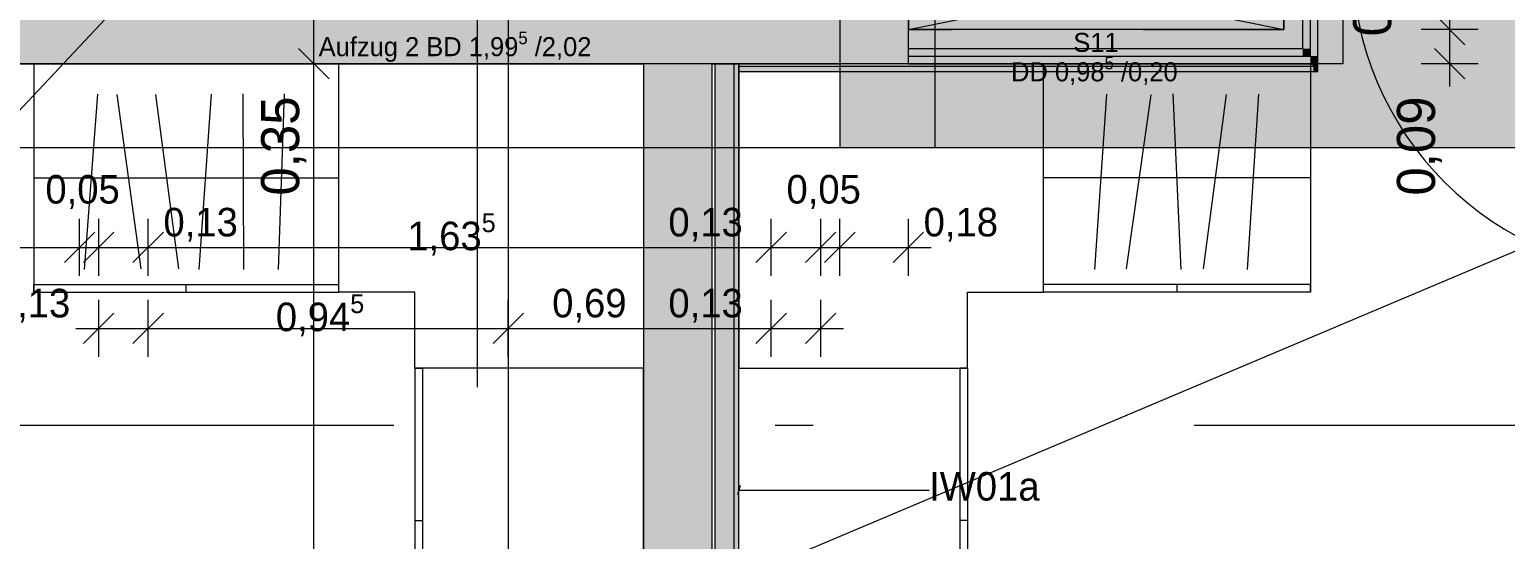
# Model space of a CAD drawing. Header units: metres. Extents: x -3.9 to 83, y -38 to 6.2.
# Drawn here: x 7.743 to 11.617, y -27.3 to -25.96 of the extents above; entities that cross this region are included whole.
import ezdxf

# ---------------------------------------------------------------- set-up
doc = ezdxf.new("R2010")
doc.units = ezdxf.units.M
doc.header["$MEASUREMENT"] = 0
for name, pattern in [('Achse', [0.004, 0.002, -0.001, 0, -0.001]), ('Schnittlinie', [0.006, 0.003, -0.0015, 0, -0.0015]), ('Strichlinie eng', [0.002, 0.0015, -0.0005])]:
    doc.linetypes.add(name, pattern=pattern)
for name, color, linetype in [('0._EG PP_2_000 Achsraster', 7, 'Continuous'), ('0._EG PP_2_120 Wand Innen tragend', 7, 'Continuous'), ('0._EG PP_2_130 Wand Innen', 7, 'Continuous'), ('0._EG PP_2_170 Schachtwände', 7, 'Continuous'), ('0._EG PP_2_210 Decke', 7, 'Continuous'), ('0._EG PP_2_220 Bodenaufbau', 7, 'Continuous'), ('0._EG PP_2_270 Deckendurchbruchsymbol', 7, 'Continuous'), ('0._EG PP_2_510 Möblierung', 7, 'Continuous'), ('0._EG PP_2_851 Marker Schnitt', 7, 'Continuous'), ('0._EG PP_2_915 Allgemein Beschriftung.x', 7, 'Continuous'), ('0._EG PP_2_950 Polierplan Bemaßung', 7, 'Continuous')]:
    doc.layers.add(name, color=color, linetype=linetype)
doc.styles.add('ERSTELLTER_STIL_2', font='')
doc.styles.get('ERSTELLTER_STIL_2').set_extended_font_data('Eurostile')

msp = doc.modelspace()

# ---------------------------------------------------------------- hatches: boundary and pattern name
at = {"layer": '0._EG PP_2_120 Wand Innen tragend', "linetype": 'Continuous', "lineweight": 13, "true_color": 0x3f7f02}
for points in [[(7.875, -25.87), (7.695, -26.05), (7.875, -26.05)], [(7.695, -25.87), (7.695, -26.05), (7.875, -25.87)], [(9.87, -25.87), (7.875, -25.87), (7.875, -26.05), (9.87, -26.05)], [(9.87, -26.05), (10.05, -26.05), (9.87, -25.87)], [(9.87, -25.87), (10.05, -26.05), (10.05, -25.87)], [(9.535, -30.7), (9.535, -26.05), (9.355, -26.05), (9.355, -30.7)]]:
    msp.add_hatch(color=76, dxfattribs=at).paths.add_polyline_path(points)
at = {"layer": '0._EG PP_2_120 Wand Innen tragend', "linetype": 'Continuous', "lineweight": 13, "true_color": 0xffaa00}
msp.add_hatch(color=40, dxfattribs=at).paths.add_polyline_path([(9.5925, -30.7), (9.5925, -26.05), (9.5425, -26.05), (9.5425, -30.7)])
at = {"layer": '0._EG PP_2_120 Wand Innen tragend', "linetype": 'Continuous', "lineweight": 13, "true_color": 0xfb02fe}
msp.add_hatch(color=6, dxfattribs=at).paths.add_polyline_path([(9.605, -30.7), (9.605, -26.05), (9.5925, -26.05), (9.5925, -30.7)])
at = {"layer": '0._EG PP_2_130 Wand Innen', "linetype": 'Continuous', "lineweight": 13, "true_color": 0xffaa00}
for points in [[(11.035, -25.96), (10.05, -25.96), (10.05, -26.01), (11.035, -26.01)], [(11.035, -25.96), (11.085, -26.01), (11.085, -25.96)], [(11.035, -26.01), (11.085, -26.01), (11.035, -25.96)]]:
    msp.add_hatch(color=40, dxfattribs=at).paths.add_polyline_path(points)
at = {"layer": '0._EG PP_2_130 Wand Innen', "linetype": 'Continuous', "lineweight": 13, "true_color": 0xfb02fe}
for points in [[(11.085, -26.01), (10.05, -26.01), (10.05, -26.03), (11.085, -26.03)], [(11.105, -26.03), (10.05, -26.03), (10.05, -26.05), (11.105, -26.05)], [(11.085, -26.01), (11.105, -26.03), (11.105, -26.01)], [(11.085, -26.03), (11.105, -26.03), (11.085, -26.01)], [(11.105, -26.03), (11.125, -26.05), (11.125, -26.03)], [(11.105, -26.05), (11.125, -26.05), (11.105, -26.03)], [(11.1125, -26.0575), (9.605, -26.0575), (9.605, -26.07), (11.1125, -26.07)], [(11.125, -26.0575), (11.125, -26.05), (11.1125, -26.05), (11.1125, -26.0575)], [(11.1125, -26.0575), (11.125, -26.07), (11.125, -26.0575)], [(11.1125, -26.07), (11.125, -26.07), (11.1125, -26.0575)]]:
    msp.add_hatch(color=6, dxfattribs=at).paths.add_polyline_path(points)
at = {"layer": '0._EG PP_2_170 Schachtwände', "linetype": 'Continuous', "lineweight": 13, "true_color": 0xffaa00}
msp.add_hatch(color=40, dxfattribs=at).paths.add_polyline_path([(11.085, -25.96), (11.085, -25.69), (11.035, -25.69), (11.035, -25.96)])
at = {"layer": '0._EG PP_2_170 Schachtwände', "linetype": 'Continuous', "lineweight": 13, "true_color": 0xfb02fe}
for points in [[(11.105, -26.01), (11.105, -25.69), (11.085, -25.69), (11.085, -26.01)], [(11.125, -26.03), (11.125, -25.69), (11.105, -25.69), (11.105, -26.03)]]:
    msp.add_hatch(color=6, dxfattribs=at).paths.add_polyline_path(points)
at = {"layer": '0._EG PP_2_210 Decke', "linetype": 'Continuous', "lineweight": 0, "true_color": 0x060c00}
msp.add_hatch(color=98, dxfattribs=at).paths.add_polyline_path([(12.865, -23.92), (9.87, -23.92), (9.87, -26.27), (15.211, -26.27), (14.8684, -23.92)])

# ---------------------------------------------------------------- linework, layer by layer
at = {"layer": '0._EG PP_2_000 Achsraster', "color": 5, "linetype": 'Achse', "lineweight": 0, "ltscale": 1000}
for p, q in [((9, 3), (9, -36)), ((-1.5, -27), (21, -27))]:
    msp.add_line(p, q, dxfattribs=at)
at = {"layer": '0._EG PP_2_120 Wand Innen tragend', "color": 7, "linetype": 'Continuous', "lineweight": 18, "ltscale": 1000}
msp.add_line((9.535, -30.7), (9.535, -26.05), dxfattribs=at)
at = {"layer": '0._EG PP_2_120 Wand Innen tragend', "color": 7, "linetype": 'Continuous', "lineweight": 13, "ltscale": 1000}
for p, q in [((9.5425, -30.7), (9.5425, -26.05)), ((9.5925, -30.7), (9.5925, -26.05))]:
    msp.add_line(p, q, dxfattribs=at)
at = {"layer": '0._EG PP_2_120 Wand Innen tragend', "color": 7, "linetype": 'Continuous', "lineweight": 18, "ltscale": 1000, "flags": 128}
for points in [[(10.05, -26.05), (10.05, -24.2)], [(7.695, -26.05), (7.875, -26.05)], [(7.875, -26.05), (9.355, -26.05)], [(9.355, -26.05), (9.355, -30.7)], [(9.535, -26.05), (9.87, -26.05)], [(10.05, -26.05), (9.87, -26.05)]]:
    msp.add_lwpolyline(points, dxfattribs=at)
at = {"layer": '0._EG PP_2_120 Wand Innen tragend', "color": 7, "linetype": 'Continuous', "lineweight": 13, "ltscale": 1000, "flags": 128}
for points in [[(9.5425, -26.05), (9.535, -26.05)], [(9.5925, -26.05), (9.5425, -26.05)], [(9.605, -26.05), (9.5925, -26.05)], [(9.605, -30.7), (9.605, -26.05)]]:
    msp.add_lwpolyline(points, dxfattribs=at)
at = {"layer": '0._EG PP_2_130 Wand Innen', "color": 7, "linetype": 'Continuous', "lineweight": 18, "ltscale": 1000}
for p, q in [((10.05, -26.01), (11.035, -26.01)), ((10.05, -26.03), (11.085, -26.03)), ((11.035, -26.01), (11.085, -26.01)), ((11.085, -26.03), (11.105, -26.03)), ((11.1125, -26.0575), (9.605, -26.0575)), ((11.1125, -26.0575), (11.1125, -26.05)), ((11.1125, -26.0575), (11.1125, -26.05))]:
    msp.add_line(p, q, dxfattribs=at)
at = {"layer": '0._EG PP_2_130 Wand Innen', "color": 7, "linetype": 'Continuous', "lineweight": 18, "ltscale": 1000, "flags": 128}
for points in [[(11.035, -25.96), (10.05, -25.96)], [(10.05, -26.01), (10.05, -25.96)], [(10.05, -26.03), (10.05, -26.01)], [(10.05, -26.05), (10.05, -26.03)], [(11.105, -26.05), (9.605, -26.05)], [(9.605, -26.0575), (9.605, -26.05)], [(9.605, -26.07), (9.605, -26.0575)], [(10.05, -26.05), (11.125, -26.05)], [(11.1125, -26.05), (11.105, -26.05)], [(11.125, -26.05), (11.1125, -26.05)], [(11.125, -26.0575), (11.125, -26.05)], [(11.125, -26.07), (11.125, -26.0575)], [(9.605, -26.07), (11.125, -26.07)]]:
    msp.add_lwpolyline(points, dxfattribs=at)
at = {"layer": '0._EG PP_2_130 Wand Innen', "color": 7, "linetype": 'Continuous', "lineweight": 13, "ltscale": 1000}
msp.add_arc((12.045, -25.775), 0.83, 180, 270, dxfattribs=at)
at = {"layer": '0._EG PP_2_170 Schachtwände', "color": 7, "linetype": 'Continuous', "lineweight": 18, "ltscale": 1000}
for p, q in [((11.085, -25.96), (11.085, -25.69)), ((11.105, -26.01), (11.105, -25.69)), ((11.085, -26.01), (11.085, -25.96)), ((11.085, -26.01), (11.085, -25.96)), ((11.105, -26.03), (11.105, -26.01))]:
    msp.add_line(p, q, dxfattribs=at)
at = {"layer": '0._EG PP_2_170 Schachtwände', "color": 7, "linetype": 'Continuous', "lineweight": 18, "ltscale": 1000, "flags": 128}
for points in [[(11.035, -25.69), (11.035, -25.96)], [(11.125, -26.03), (11.125, -25.69)], [(11.125, -26.05), (11.125, -26.03)]]:
    msp.add_lwpolyline(points, dxfattribs=at)
at = {"layer": '0._EG PP_2_210 Decke', "color": 7, "linetype": 'Continuous', "lineweight": 13, "ltscale": 1000, "true_color": 0xf4f4f4, "flags": 128}
for points in [[(7.625, -26.27), (10.12, -26.27), (10.12, -23.92), (10.27, -23.92), (10.27, -23.45), (7.475, -23.45), (7.475, -24.32), (7.625, -24.32)], [(12.865, -23.92), (9.87, -23.92), (9.87, -26.27), (15.211, -26.27), (14.8684, -23.92)]]:
    msp.add_lwpolyline(points, close=True, dxfattribs=at)
at = {"layer": '0._EG PP_2_220 Bodenaufbau', "color": 7, "linetype": 'Continuous', "lineweight": 13, "ltscale": 1000, "true_color": 0xf4f4f4, "flags": 128}
msp.add_lwpolyline([(0.3646, -21.675), (0.3765, -31.2), (9.355, -31.2), (9.355, -30.7), (12.205, -30.7), (12.205, -29.8), (18.5466, -29.8), (18.5814, -21.675), (12.645, -21.675), (12.645, -24.1), (10.05, -24.1), (10.05, -25.6), (11.19, -25.6), (11.19, -26.05), (7.695, -26.05), (7.695, -24.1), (5.125, -24.1), (5.125, -21.675)], close=True, dxfattribs=at)
at = {"layer": '0._EG PP_2_270 Deckendurchbruchsymbol', "color": 7, "linetype": 'Strichlinie eng', "lineweight": 13, "ltscale": 1000}
for p, q in [((10.05, -25.96), (11.035, -25.76)), ((10.05, -25.76), (11.035, -25.96))]:
    msp.add_line(p, q, dxfattribs=at)
at = {"layer": '0._EG PP_2_270 Deckendurchbruchsymbol', "color": 7, "linetype": 'Strichlinie eng', "lineweight": 13, "ltscale": 1000, "flags": 128}
msp.add_lwpolyline([(11.035, -25.96), (11.035, -25.76), (10.05, -25.76), (10.05, -25.96)], close=True, dxfattribs=at)
at = {"layer": '0._EG PP_2_510 Möblierung', "color": 8, "linetype": 'Continuous', "lineweight": 13, "ltscale": 1000, "true_color": 0x7e7f7f}
for p, q in [((7.8875, -26.5902), (7.9225, -26.1298)), ((8.0362, -26.5888), (7.9739, -26.1312)), ((8.1351, -26.5889), (8.075, -26.1311)), ((8.189, -26.5903), (8.2211, -26.1297)), ((8.3058, -26.5909), (8.3042, -26.1291)), ((8.3973, -26.5907), (8.4127, -26.1293)), ((10.5396, -26.5904), (10.5704, -26.1296)), ((10.6226, -26.5886), (10.6875, -26.1314)), ((10.7656, -26.5906), (10.7445, -26.1294)), ((10.8249, -26.5889), (10.8852, -26.1311)), ((10.9404, -26.5904), (10.9697, -26.1296)), ((7.755, -26.35), (8.555, -26.35)), ((11.105, -26.35), (10.405, -26.35)), ((7.755, -26.63), (8.555, -26.63)), ((7.755, -26.65), (7.755, -26.63)), ((8.155, -26.65), (8.155, -26.63)), ((11.105, -26.63), (10.405, -26.63)), ((10.755, -26.65), (10.755, -26.63)), ((11.105, -26.65), (11.105, -26.63)), ((8.755, -26.85), (8.775, -26.85)), ((8.775, -26.85), (8.775, -27.65)), ((10.185, -26.85), (10.185, -27.65)), ((10.205, -26.85), (10.185, -26.85)), ((8.755, -27.25), (8.775, -27.25)), ((10.205, -27.25), (10.185, -27.25))]:
    msp.add_line(p, q, dxfattribs=at)
at = {"layer": '0._EG PP_2_510 Möblierung', "color": 8, "linetype": 'Continuous', "lineweight": 13, "ltscale": 1000, "true_color": 0x7e7f7f, "flags": 128}
for points in [[(7.755, -26.65), (8.555, -26.65), (8.555, -26.05), (7.755, -26.05)], [(9.355, -26.85), (8.755, -26.85), (8.755, -26.65), (8.555, -26.65), (8.555, -26.05), (9.355, -26.05)], [(9.605, -26.85), (10.205, -26.85), (10.205, -26.65), (10.405, -26.65), (10.405, -26.05), (9.605, -26.05)], [(11.105, -26.65), (10.405, -26.65), (10.405, -26.05), (11.105, -26.05)], [(8.755, -26.85), (8.755, -27.65), (9.355, -27.65), (9.355, -26.85)], [(10.205, -26.85), (10.205, -27.65), (9.605, -27.65), (9.605, -26.85)]]:
    msp.add_lwpolyline(points, close=True, dxfattribs=at)
at = {"layer": '0._EG PP_2_851 Marker Schnitt', "color": 7, "linetype": 'Schnittlinie', "lineweight": 13, "ltscale": 1000}
msp.add_line((8.9179, -11.7), (8.9179, -29.1277), dxfattribs=at)
at = {"layer": '0._EG PP_2_915 Allgemein Beschriftung.x', "color": 7, "linetype": 'Continuous', "lineweight": 13, "ltscale": 1000}
for p, q in [((9.6084, -27.1577), (9.6017, -27.1827)), ((9.605, -27.1702), (9.7772, -27.1702)), ((9.7772, -27.1702), (10.1045, -27.1702))]:
    msp.add_line(p, q, dxfattribs=at)
at = {"layer": '0._EG PP_2_950 Polierplan Bemaßung', "color": 76, "linetype": 'Continuous', "lineweight": 13, "ltscale": 1000, "true_color": 0x3f7f02}
for p, q in [((7.625, -26.27), (10.27, -23.45)), ((0.1967, -31.38), (13.2326, -25.87)), ((7.915, -26.4926), (7.835, -26.5726)), ((7.875, -26.6076), (7.875, -26.4576)), ((7.965, -26.4926), (7.885, -26.5726)), ((7.925, -26.6076), (7.925, -26.4576)), ((8.095, -26.4926), (8.015, -26.5726)), ((8.055, -26.6076), (8.055, -26.4576)), ((9.73, -26.4926), (9.65, -26.5726)), ((9.69, -26.6076), (9.69, -26.4576)), ((9.86, -26.4926), (9.78, -26.5726)), ((9.82, -26.6076), (9.82, -26.4576)), ((9.91, -26.4926), (9.83, -26.5726)), ((9.87, -26.6076), (9.87, -26.4576)), ((10.01, -26.5726), (10.09, -26.4926)), ((10.05, -26.6076), (10.05, -26.4576)), ((7.695, -26.5326), (7.875, -26.5326)), ((7.875, -26.5326), (7.925, -26.5326)), ((7.925, -26.5326), (8.055, -26.5326)), ((8.055, -26.5326), (9.69, -26.5326)), ((9.69, -26.5326), (9.82, -26.5326)), ((9.82, -26.5326), (9.87, -26.5326)), ((9.87, -26.5326), (10.05, -26.5326)), ((10.05, -26.5326), (10.11, -26.5326)), ((7.925, -26.8203), (7.925, -26.6703)), ((8.055, -26.8203), (8.055, -26.6703)), ((9, -26.8203), (9, -26.6703)), ((9.69, -26.8203), (9.69, -26.6703)), ((9.82, -26.8203), (9.82, -26.6703)), ((7.965, -26.7053), (7.885, -26.7853)), ((8.095, -26.7053), (8.015, -26.7853)), ((9.04, -26.7053), (8.96, -26.7853)), ((9.73, -26.7053), (9.65, -26.7853)), ((9.78, -26.7853), (9.86, -26.7053)), ((7.865, -26.7453), (7.925, -26.7453)), ((7.925, -26.7453), (8.055, -26.7453)), ((8.055, -26.7453), (9, -26.7453)), ((9, -26.7453), (9.69, -26.7453)), ((9.69, -26.7453), (9.82, -26.7453)), ((9.82, -26.7453), (9.88, -26.7453))]:
    msp.add_line(p, q, dxfattribs=at)
at = {"layer": '0._EG PP_2_950 Polierplan Bemaßung', "color": 6, "linetype": 'Continuous', "lineweight": 13, "ltscale": 1000, "true_color": 0xfb02fe}
for p, q in [((8.4898, -26.05), (8.4898, -25.7)), ((11.4707, -25.96), (11.4707, -25.69)), ((11.4307, -25.92), (11.5107, -26)), ((11.5457, -25.96), (11.3957, -25.96)), ((11.4707, -26.05), (11.4707, -25.96)), ((8.4498, -26.01), (8.5298, -26.09)), ((11.4307, -26.01), (11.5107, -26.09)), ((8.5648, -26.05), (8.4148, -26.05)), ((8.4898, -31.2), (8.4898, -26.05)), ((11.5457, -26.05), (11.3957, -26.05)), ((11.4707, -26.11), (11.4707, -26.05))]:
    msp.add_line(p, q, dxfattribs=at)

# ---------------------------------------------------------------- texts
at = {"layer": '0._EG PP_2_270 Deckendurchbruchsymbol', "color": 1, "linetype": 'Continuous', "lineweight": 0, "char_height": 0.05, "style": 'ERSTELLTER_STIL_2'}
for s, insert, attachment_point in [('\\A1;{\\pqc;\\pt0;\\fEurostile|b0|i0|c0|p0;\\W1.000000;Aufzug 2 BD 1,99\\fEurostile|b0|i0|c0|p0;\\W1.000000;\\A1{\\H.66x;\\S5^  ;}\\fEurostile|b0|i0|c0|p0;\\W1.000000; /2,02\\fEurostile|b0|i0|c0|p0;\\W1.000000;\\A1{\\H.66x;\\S^  ;}\\fEurostile|b0|i0|c0|p0;\\W1.000000;\\fEurostile|b0|i0|c0|p0;\\W1.000000;\\A1{\\H.66x;\\S^  ;}}', (8.8725, -26.0452), 8), ('\\A1;{\\pqc;\\pt0;\\fEurostile|b0|i0|c0|p0;\\W1.000000;S11}', (10.5425, -25.9689), 2), ('\\A1;{\\pqc;\\pt0;\\fEurostile|b0|i0|c0|p0;\\W1.000000;DD 0,98\\fEurostile|b0|i0|c0|p0;\\W1.000000;\\A1{\\H.66x;\\S5^  ;}\\fEurostile|b0|i0|c0|p0;\\W1.000000; /0,20\\fEurostile|b0|i0|c0|p0;\\W1.000000;\\A1{\\H.66x;\\S^  ;}\\fEurostile|b0|i0|c0|p0;\\W1.000000;\\fEurostile|b0|i0|c0|p0;\\W1.000000;\\A1{\\H.66x;\\S^  ;}}', (10.5503, -26.1108), 8)]:
    msp.add_mtext(s, dxfattribs=dict(at, insert=insert, attachment_point=attachment_point))
at = {"layer": '0._EG PP_2_915 Allgemein Beschriftung.x', "color": 7, "linetype": 'Continuous', "lineweight": 13, "insert": (10.1045, -27.1608), "char_height": 0.075, "attachment_point": 4, "style": 'ERSTELLTER_STIL_2'}
msp.add_mtext('\\A1;{\\pql;\\fEurostile|b0|i0|c0|p0;\\W1.000000;IW01a}', dxfattribs=at)
at = {"layer": '0._EG PP_2_950 Polierplan Bemaßung', "color": 6, "linetype": 'Continuous', "lineweight": 13, "true_color": 0xfb02fe, "char_height": 0.1, "width": 0.306373, "attachment_point": 7, "rotation": 90, "style": 'ERSTELLTER_STIL_2'}
for s, insert in [('\\A1;{\\pql;\\fEurostile|b0|i0|c0|p0;\\W1.000000;0,27}', (11.3357, -25.9782)), ('\\A1;{\\pql;\\fEurostile|b0|i0|c0|p0;\\W1.000000;0,35}', (8.4698, -26.3964)), ('\\A1;{\\pql;\\fEurostile|b0|i0|c0|p0;\\W1.000000;0,09}', (11.4507, -26.3964))]:
    msp.add_mtext(s, dxfattribs=dict(at, insert=insert))
at = {"layer": '0._EG PP_2_950 Polierplan Bemaßung', "color": 76, "linetype": 'Continuous', "lineweight": 13, "true_color": 0x3f7f02, "char_height": 0.075, "width": 0.22978, "attachment_point": 7, "style": 'ERSTELLTER_STIL_2'}
for s, insert in [('\\A1;{\\pql;\\fEurostile|b0|i0|c0|p0;\\W1.000000;0,05}', (7.7851, -26.4313)), ('\\A1;{\\pql;\\fEurostile|b0|i0|c0|p0;\\W1.000000;0,05}', (9.7301, -26.4313)), ('\\A1;{\\pql;\\fEurostile|b0|i0|c0|p0;\\W1.000000;0,13}', (8.095, -26.5176)), ('\\A1;{\\pql;\\fEurostile|b0|i0|c0|p0;\\W1.000000;0,13}', (9.4202, -26.5176)), ('\\A1;{\\pql;\\fEurostile|b0|i0|c0|p0;\\W1.000000;0,18}', (10.09, -26.5176)), ('\\A1;{\\pql;\\fEurostile|b0|i0|c0|p0;\\W1.000000;0,13}', (7.6552, -26.7303)), ('\\A1;{\\pql;\\fEurostile|b0|i0|c0|p0;\\W1.000000;0,69}', (9.1152, -26.7303)), ('\\A1;{\\pql;\\fEurostile|b0|i0|c0|p0;\\W1.000000;0,13}', (9.4202, -26.7303))]:
    msp.add_mtext(s, dxfattribs=dict(at, insert=insert))
at = {"layer": '0._EG PP_2_950 Polierplan Bemaßung', "color": 76, "linetype": 'Continuous', "lineweight": 13, "true_color": 0x3f7f02, "char_height": 0.075, "attachment_point": 7, "style": 'ERSTELLTER_STIL_2'}
for s, insert in [('\\A1;{\\pql;\\fEurostile|b0|i0|c0|p0;\\W1.000000;1,63\\fEurostile|b0|i0|c0|p0;\\W1.000000;\\A1{\\H.66x;\\S5^  ;}}', (8.7349, -26.5618)), ('\\A1;{\\pql;\\fEurostile|b0|i0|c0|p0;\\W1.000000;0,94\\fEurostile|b0|i0|c0|p0;\\W1.000000;\\A1{\\H.66x;\\S5^  ;}}', (8.3899, -26.7745))]:
    msp.add_mtext(s, dxfattribs=dict(at, insert=insert))

doc.saveas('drawing.dxf')
